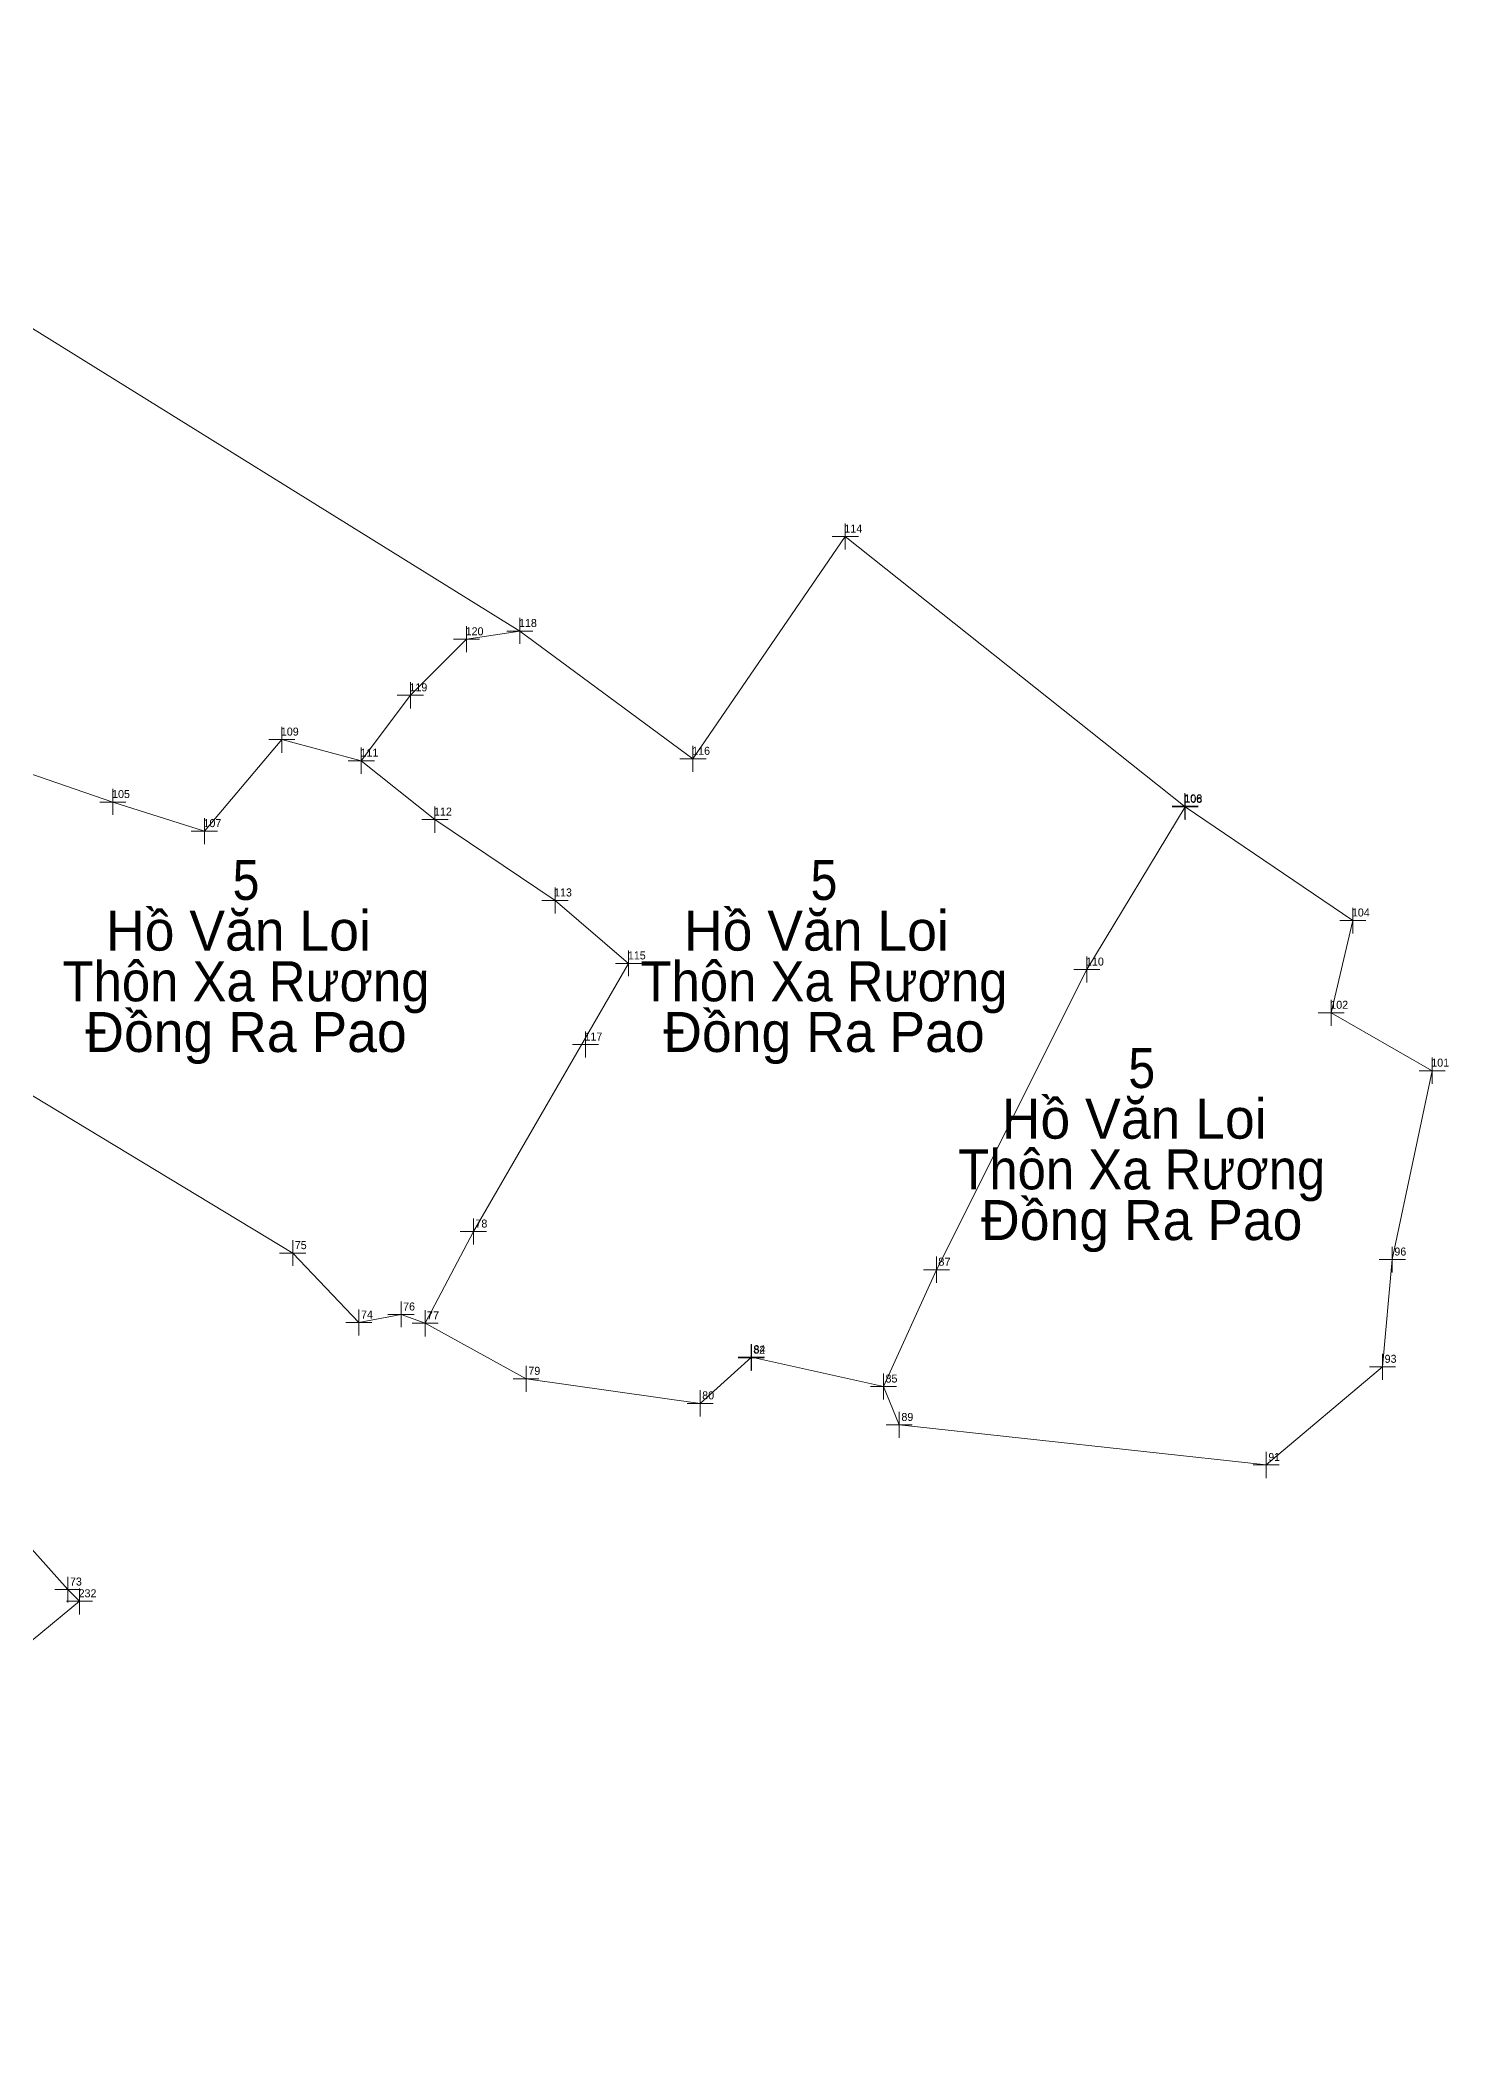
# Model space of a CAD drawing. Header units: metres. Extents: x 540800 to 542200, y 1841800 to 1843200.
# Drawn here: x 541407.6 to 541460.4, y 1842846.4 to 1842922.1 of the extents above; entities that cross this region are included whole.
import ezdxf
from ezdxf.enums import TextEntityAlignment as Align

# ---------------------------------------------------------------- set-up
doc = ezdxf.new("R2010")
doc.units = ezdxf.units.M
doc.header["$LTSCALE"] = 0.12
doc.layers.add('10', color=7, linetype='Continuous', lineweight=13)
doc.layers.add('11', color=7, linetype='Continuous', lineweight=13)
doc.layers.add('12', color=7, linetype='Continuous')
doc.layers.add('15', color=7, linetype='Continuous')

msp = doc.modelspace()

# ---------------------------------------------------------------- linework, layer by layer
at = {"layer": '10'}
msp.add_line((541425.59, 1842900), (541389.93, 1842922.14), dxfattribs=at)
for points in [[(541422.04, 1842874.05), (541425.83, 1842871.97), (541432.35, 1842871.05), (541434.27, 1842872.78), (541439.22, 1842871.68), (541441.21, 1842876.06), (541446.84, 1842887.31), (541450.53, 1842893.41), (541437.79, 1842903.54), (541432.08, 1842895.21), (541425.59, 1842900), (541423.59, 1842899.69), (541421.49, 1842897.59), (541419.65, 1842895.14)], [(541389.58, 1842890.44), (541393.94, 1842890.5), (541397.3, 1842889.24), (541403.17, 1842886), (541405.82, 1842883.49), (541417.08, 1842876.68), (541419.56, 1842874.08), (541421.14, 1842874.38), (541422.04, 1842874.05), (541423.85, 1842877.49), (541429.67, 1842887.54), (541426.91, 1842889.9), (541422.41, 1842892.93), (541419.65, 1842895.14), (541416.67, 1842895.93), (541413.77, 1842892.5), (541410.34, 1842893.59), (541406.47, 1842894.92), (541401.87, 1842896.41), (541397.3, 1842889.24)], [(541439.22, 1842871.68), (541439.81, 1842870.24), (541453.56, 1842868.74), (541457.92, 1842872.42), (541458.29, 1842876.44), (541459.78, 1842883.52), (541456, 1842885.69), (541456.81, 1842889.15), (541450.53, 1842893.41)], [(541374.86, 1842847.42), (541384.51, 1842847.54), (541386.27, 1842846.74), (541390.52, 1842846.45), (541389.82, 1842849.83), (541387.95, 1842870.11), (541390.83, 1842870.41), (541402.4, 1842870.83), (541404.61, 1842868.59), (541408.65, 1842864.07), (541409.09, 1842863.63), (541405.61, 1842860.76), (541403.96, 1842850.05), (541401.14, 1842848.82), (541398.04, 1842847.82), (541395.23, 1842847.75), (541390.52, 1842846.45)]]:
    msp.add_lwpolyline(points, dxfattribs=at)
at = {"layer": '11'}
for points in [[(541437.79, 1842904.03), (541437.79, 1842903.54), (541437.79, 1842903.05)], [(541437.79, 1842904.03), (541437.79, 1842903.54), (541437.79, 1842903.05)], [(541438.28, 1842903.54), (541437.79, 1842903.54), (541437.3, 1842903.54)], [(541438.28, 1842903.54), (541437.79, 1842903.54), (541437.3, 1842903.54)], [(541423.59, 1842900.18), (541423.59, 1842899.69), (541423.59, 1842899.21)], [(541423.59, 1842900.18), (541423.59, 1842899.69), (541423.59, 1842899.21)], [(541425.59, 1842900.49), (541425.59, 1842900), (541425.59, 1842899.52)], [(541425.59, 1842900.49), (541425.59, 1842900), (541425.59, 1842899.52)], [(541424.08, 1842899.69), (541423.59, 1842899.69), (541423.1, 1842899.69)], [(541424.08, 1842899.69), (541423.59, 1842899.69), (541423.1, 1842899.69)], [(541426.08, 1842900), (541425.59, 1842900), (541425.1, 1842900)], [(541426.08, 1842900), (541425.59, 1842900), (541425.1, 1842900)], [(541421.49, 1842898.08), (541421.49, 1842897.59), (541421.49, 1842897.1)], [(541421.49, 1842898.08), (541421.49, 1842897.59), (541421.49, 1842897.1)], [(541421.98, 1842897.59), (541421.49, 1842897.59), (541421, 1842897.59)], [(541421.98, 1842897.59), (541421.49, 1842897.59), (541421, 1842897.59)], [(541416.67, 1842896.41), (541416.67, 1842895.93), (541416.67, 1842895.44)], [(541416.67, 1842896.41), (541416.67, 1842895.93), (541416.67, 1842895.44)], [(541417.16, 1842895.93), (541416.67, 1842895.93), (541416.18, 1842895.93)], [(541417.16, 1842895.93), (541416.67, 1842895.93), (541416.18, 1842895.93)], [(541419.65, 1842895.63), (541419.65, 1842895.14), (541419.65, 1842894.65)], [(541419.65, 1842895.63), (541419.65, 1842895.14), (541419.65, 1842894.65)], [(541432.08, 1842895.7), (541432.08, 1842895.21), (541432.08, 1842894.72)], [(541432.08, 1842895.7), (541432.08, 1842895.21), (541432.08, 1842894.72)], [(541420.14, 1842895.14), (541419.65, 1842895.14), (541419.16, 1842895.14)], [(541420.14, 1842895.14), (541419.65, 1842895.14), (541419.16, 1842895.14)], [(541432.57, 1842895.21), (541432.08, 1842895.21), (541431.59, 1842895.21)], [(541432.57, 1842895.21), (541432.08, 1842895.21), (541431.59, 1842895.21)], [(541410.34, 1842894.08), (541410.34, 1842893.59), (541410.34, 1842893.11)], [(541410.34, 1842894.08), (541410.34, 1842893.59), (541410.34, 1842893.11)], [(541410.83, 1842893.59), (541410.34, 1842893.59), (541409.85, 1842893.59)], [(541410.83, 1842893.59), (541410.34, 1842893.59), (541409.85, 1842893.59)], [(541422.41, 1842893.42), (541422.41, 1842892.93), (541422.41, 1842892.44)], [(541422.41, 1842893.42), (541422.41, 1842892.93), (541422.41, 1842892.44)], [(541451.01, 1842893.43), (541450.52, 1842893.43), (541450.04, 1842893.43)], [(541451.01, 1842893.43), (541450.52, 1842893.43), (541450.04, 1842893.43)], [(541451.02, 1842893.41), (541450.53, 1842893.41), (541450.04, 1842893.41)], [(541451.02, 1842893.41), (541450.53, 1842893.41), (541450.04, 1842893.41)], [(541450.52, 1842893.92), (541450.52, 1842893.43), (541450.52, 1842892.95)], [(541450.52, 1842893.92), (541450.52, 1842893.43), (541450.52, 1842892.95)], [(541450.53, 1842893.89), (541450.53, 1842893.41), (541450.53, 1842892.92)], [(541450.53, 1842893.89), (541450.53, 1842893.41), (541450.53, 1842892.92)], [(541413.77, 1842892.99), (541413.77, 1842892.5), (541413.77, 1842892.01)], [(541413.77, 1842892.99), (541413.77, 1842892.5), (541413.77, 1842892.01)], [(541422.9, 1842892.93), (541422.41, 1842892.93), (541421.92, 1842892.93)], [(541422.9, 1842892.93), (541422.41, 1842892.93), (541421.92, 1842892.93)], [(541414.26, 1842892.5), (541413.77, 1842892.5), (541413.28, 1842892.5)], [(541414.26, 1842892.5), (541413.77, 1842892.5), (541413.28, 1842892.5)], [(541426.91, 1842890.39), (541426.91, 1842889.9), (541426.91, 1842889.41)], [(541426.91, 1842890.39), (541426.91, 1842889.9), (541426.91, 1842889.41)], [(541427.4, 1842889.9), (541426.91, 1842889.9), (541426.42, 1842889.9)], [(541427.4, 1842889.9), (541426.91, 1842889.9), (541426.42, 1842889.9)], [(541456.81, 1842889.63), (541456.81, 1842889.15), (541456.81, 1842888.66)], [(541456.81, 1842889.63), (541456.81, 1842889.15), (541456.81, 1842888.66)], [(541457.3, 1842889.15), (541456.81, 1842889.15), (541456.32, 1842889.15)], [(541457.3, 1842889.15), (541456.81, 1842889.15), (541456.32, 1842889.15)], [(541429.67, 1842888.03), (541429.67, 1842887.54), (541429.67, 1842887.06)], [(541429.67, 1842888.03), (541429.67, 1842887.54), (541429.67, 1842887.06)], [(541430.16, 1842887.54), (541429.67, 1842887.54), (541429.18, 1842887.54)], [(541430.16, 1842887.54), (541429.67, 1842887.54), (541429.18, 1842887.54)], [(541447.33, 1842887.31), (541446.84, 1842887.31), (541446.35, 1842887.31)], [(541447.33, 1842887.31), (541446.84, 1842887.31), (541446.35, 1842887.31)], [(541446.84, 1842887.8), (541446.84, 1842887.31), (541446.84, 1842886.82)], [(541446.84, 1842887.8), (541446.84, 1842887.31), (541446.84, 1842886.82)], [(541456, 1842886.18), (541456, 1842885.69), (541456, 1842885.2)], [(541456, 1842886.18), (541456, 1842885.69), (541456, 1842885.2)], [(541428.05, 1842884.99), (541428.05, 1842884.5), (541428.05, 1842884.02)], [(541428.05, 1842884.99), (541428.05, 1842884.5), (541428.05, 1842884.02)], [(541456.49, 1842885.69), (541456, 1842885.69), (541455.51, 1842885.69)], [(541456.49, 1842885.69), (541456, 1842885.69), (541455.51, 1842885.69)], [(541428.54, 1842884.5), (541428.05, 1842884.5), (541427.56, 1842884.5)], [(541428.54, 1842884.5), (541428.05, 1842884.5), (541427.56, 1842884.5)], [(541460.27, 1842883.52), (541459.78, 1842883.52), (541459.3, 1842883.52)], [(541460.27, 1842883.52), (541459.78, 1842883.52), (541459.3, 1842883.52)], [(541459.78, 1842884.01), (541459.78, 1842883.52), (541459.78, 1842883.03)], [(541459.78, 1842884.01), (541459.78, 1842883.52), (541459.78, 1842883.03)], [(541424.34, 1842877.49), (541423.85, 1842877.49), (541423.36, 1842877.49)], [(541424.34, 1842877.49), (541423.85, 1842877.49), (541423.36, 1842877.49)], [(541423.85, 1842877.98), (541423.85, 1842877.49), (541423.85, 1842877)], [(541423.85, 1842877.98), (541423.85, 1842877.49), (541423.85, 1842877)], [(541417.57, 1842876.68), (541417.08, 1842876.68), (541416.59, 1842876.68)], [(541417.57, 1842876.68), (541417.08, 1842876.68), (541416.59, 1842876.68)], [(541417.08, 1842877.17), (541417.08, 1842876.68), (541417.08, 1842876.2)], [(541417.08, 1842877.17), (541417.08, 1842876.68), (541417.08, 1842876.2)], [(541458.29, 1842876.92), (541458.29, 1842876.44), (541458.29, 1842875.95)], [(541458.29, 1842876.92), (541458.29, 1842876.44), (541458.29, 1842875.95)], [(541441.7, 1842876.06), (541441.21, 1842876.06), (541440.72, 1842876.06)], [(541441.7, 1842876.06), (541441.21, 1842876.06), (541440.72, 1842876.06)], [(541441.21, 1842876.55), (541441.21, 1842876.06), (541441.21, 1842875.57)], [(541441.21, 1842876.55), (541441.21, 1842876.06), (541441.21, 1842875.57)], [(541458.78, 1842876.44), (541458.29, 1842876.44), (541457.8, 1842876.44)], [(541458.78, 1842876.44), (541458.29, 1842876.44), (541457.8, 1842876.44)], [(541419.56, 1842874.57), (541419.56, 1842874.08), (541419.56, 1842873.59)], [(541419.56, 1842874.57), (541419.56, 1842874.08), (541419.56, 1842873.59)], [(541421.14, 1842874.87), (541421.14, 1842874.38), (541421.14, 1842873.9)], [(541421.14, 1842874.87), (541421.14, 1842874.38), (541421.14, 1842873.9)], [(541422.04, 1842874.54), (541422.04, 1842874.05), (541422.04, 1842873.56)], [(541422.04, 1842874.54), (541422.04, 1842874.05), (541422.04, 1842873.56)], [(541420.05, 1842874.08), (541419.56, 1842874.08), (541419.07, 1842874.08)], [(541420.05, 1842874.08), (541419.56, 1842874.08), (541419.07, 1842874.08)], [(541421.63, 1842874.38), (541421.14, 1842874.38), (541420.65, 1842874.38)], [(541421.63, 1842874.38), (541421.14, 1842874.38), (541420.65, 1842874.38)], [(541422.53, 1842874.05), (541422.04, 1842874.05), (541421.56, 1842874.05)], [(541422.53, 1842874.05), (541422.04, 1842874.05), (541421.56, 1842874.05)], [(541434.26, 1842873.25), (541434.26, 1842872.76), (541434.26, 1842872.27)], [(541434.26, 1842873.25), (541434.26, 1842872.76), (541434.26, 1842872.27)], [(541434.27, 1842873.27), (541434.27, 1842872.78), (541434.27, 1842872.29)], [(541434.27, 1842873.27), (541434.27, 1842872.78), (541434.27, 1842872.29)], [(541457.92, 1842872.91), (541457.92, 1842872.42), (541457.92, 1842871.93)], [(541457.92, 1842872.91), (541457.92, 1842872.42), (541457.92, 1842871.93)], [(541425.83, 1842872.45), (541425.83, 1842871.97), (541425.83, 1842871.48)], [(541425.83, 1842872.45), (541425.83, 1842871.97), (541425.83, 1842871.48)], [(541434.75, 1842872.76), (541434.26, 1842872.76), (541433.77, 1842872.76)], [(541434.75, 1842872.76), (541434.26, 1842872.76), (541433.77, 1842872.76)], [(541434.76, 1842872.78), (541434.27, 1842872.78), (541433.78, 1842872.78)], [(541434.76, 1842872.78), (541434.27, 1842872.78), (541433.78, 1842872.78)], [(541439.22, 1842872.17), (541439.22, 1842871.68), (541439.22, 1842871.19)], [(541439.22, 1842872.17), (541439.22, 1842871.68), (541439.22, 1842871.19)], [(541458.41, 1842872.42), (541457.92, 1842872.42), (541457.43, 1842872.42)], [(541458.41, 1842872.42), (541457.92, 1842872.42), (541457.43, 1842872.42)], [(541426.31, 1842871.97), (541425.83, 1842871.97), (541425.34, 1842871.97)], [(541426.31, 1842871.97), (541425.83, 1842871.97), (541425.34, 1842871.97)], [(541432.35, 1842871.54), (541432.35, 1842871.05), (541432.35, 1842870.56)], [(541432.35, 1842871.54), (541432.35, 1842871.05), (541432.35, 1842870.56)], [(541439.71, 1842871.68), (541439.22, 1842871.68), (541438.74, 1842871.68)], [(541439.71, 1842871.68), (541439.22, 1842871.68), (541438.74, 1842871.68)], [(541432.84, 1842871.05), (541432.35, 1842871.05), (541431.86, 1842871.05)], [(541432.84, 1842871.05), (541432.35, 1842871.05), (541431.86, 1842871.05)], [(541439.81, 1842870.73), (541439.81, 1842870.24), (541439.81, 1842869.76)], [(541439.81, 1842870.73), (541439.81, 1842870.24), (541439.81, 1842869.76)], [(541440.3, 1842870.24), (541439.81, 1842870.24), (541439.32, 1842870.24)], [(541440.3, 1842870.24), (541439.81, 1842870.24), (541439.32, 1842870.24)], [(541453.56, 1842869.23), (541453.56, 1842868.74), (541453.56, 1842868.25)], [(541453.56, 1842869.23), (541453.56, 1842868.74), (541453.56, 1842868.25)], [(541454.05, 1842868.74), (541453.56, 1842868.74), (541453.07, 1842868.74)], [(541454.05, 1842868.74), (541453.56, 1842868.74), (541453.07, 1842868.74)], [(541408.65, 1842864.55), (541408.65, 1842864.07), (541408.65, 1842863.58)], [(541408.65, 1842864.55), (541408.65, 1842864.07), (541408.65, 1842863.58)], [(541409.13, 1842864.07), (541408.65, 1842864.07), (541408.16, 1842864.07)], [(541409.13, 1842864.07), (541408.65, 1842864.07), (541408.16, 1842864.07)], [(541409.09, 1842864.11), (541409.09, 1842863.63), (541409.09, 1842863.14)], [(541409.09, 1842864.11), (541409.09, 1842863.63), (541409.09, 1842863.14)], [(541409.58, 1842863.63), (541409.09, 1842863.63), (541408.6, 1842863.63)], [(541409.58, 1842863.63), (541409.09, 1842863.63), (541408.6, 1842863.63)]]:
    msp.add_lwpolyline(points, dxfattribs=at)

# ---------------------------------------------------------------- texts
at = {"layer": '12'}
for s, p in [('114', (541438.09, 1842903.69)), ('120', (541423.895, 1842899.84)), ('118', (541425.895, 1842900.15)), ('119', (541421.79, 1842897.74)), ('109', (541416.97, 1842896.08)), ('111', (541419.955, 1842895.29)), ('116', (541432.385, 1842895.36)), ('105', (541410.645, 1842893.74)), ('112', (541422.71, 1842893.08)), ('106', (541450.825, 1842893.58)), ('108', (541450.835, 1842893.56)), ('107', (541414.07, 1842892.65)), ('113', (541427.21, 1842890.05)), ('104', (541457.11, 1842889.3)), ('115', (541429.975, 1842887.69)), ('110', (541447.145, 1842887.46)), ('102', (541456.3, 1842885.84)), ('117', (541428.35, 1842884.65)), ('101', (541460.085, 1842883.67)), ('78', (541424.15, 1842877.64)), ('75', (541417.38, 1842876.83)), ('96', (541458.59, 1842876.59)), ('74', (541419.865, 1842874.23)), ('76', (541421.44, 1842874.53)), ('82', (541434.565, 1842872.91)), ('84', (541434.575, 1842872.93)), ('93', (541458.225, 1842872.57)), ('79', (541426.135, 1842872.12)), ('85', (541439.52, 1842871.83)), ('80', (541432.65, 1842871.2)), ('89', (541440.115, 1842870.39)), ('73', (541408.955, 1842864.22)), ('232', (541409.39, 1842863.78))]:
    msp.add_text(s, height=0.3, dxfattribs=at).set_placement(p, align=Align.CENTER)
for s, width, p in [('87', 1.05, (541441.505, 1842876.21)), ('77', 1.05, (541422.335, 1842874.2)), ('91', 0.95, (541453.86, 1842868.89))]:
    msp.add_text(s, height=0.3, dxfattribs=dict(at, width=width)).set_placement(p, align=Align.CENTER)
at = {"layer": '15'}
for s, width, p in [('5', 0.9, (541415.33, 1842889.92)), ('5', 0.9, (541436.99, 1842889.92)), ('Thôn Xa Rương', 0.95, (541415.33, 1842886.12)), ('Thôn Xa Rương', 0.95, (541436.99, 1842886.12)), ('5', 0.9, (541448.9, 1842882.87)), ('Thôn Xa Rương', 0.95, (541448.9, 1842879.07))]:
    msp.add_text(s, height=1.5, dxfattribs=dict(at, width=width)).set_placement(p, align=Align.CENTER)
for s, p in [('Hồ Văn Loi ', (541415.325, 1842888.02)), ('Hồ Văn Loi ', (541436.985, 1842888.02)), ('Đồng Ra Pao', (541415.33, 1842884.22)), ('Đồng Ra Pao', (541436.99, 1842884.22)), ('Hồ Văn Loi ', (541448.895, 1842880.97)), ('Đồng Ra Pao', (541448.9, 1842877.17))]:
    msp.add_text(s, height=1.5, dxfattribs=at).set_placement(p, align=Align.CENTER)

doc.saveas('drawing.dxf')
